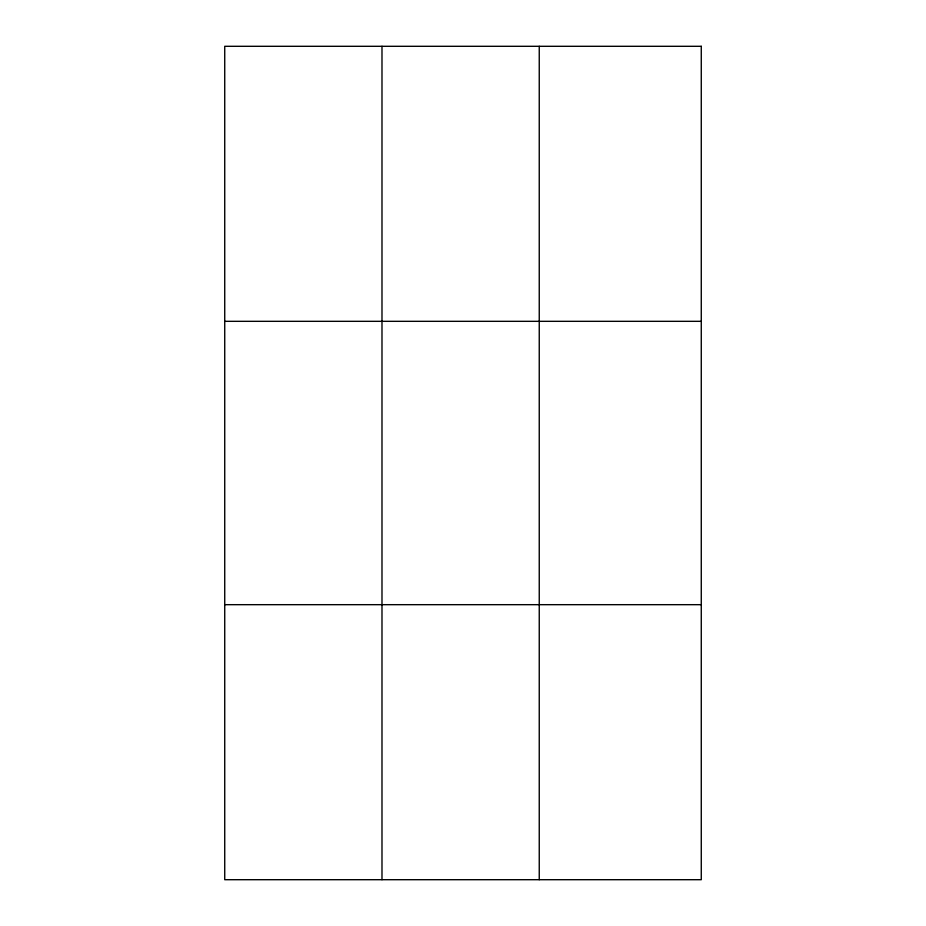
<?xml version="1.0" encoding="UTF-8"?>
<svg xmlns="http://www.w3.org/2000/svg" width="926" height="926" viewBox="0 0 926 926"><rect width="100%" height="100%" fill="white"/><g stroke="black" fill="none" stroke-linecap="round" stroke-linejoin="round"><path stroke-width="1.39" d="M381.987 46.3L381.987 879.7M539.245 46.3L539.245 879.7M224.729 321.322L701.271 321.322M224.729 604.678L701.271 604.678M701.271 46.3L701.271 879.7L224.729 879.7L224.729 46.3L701.271 46.3"/></g></svg>
